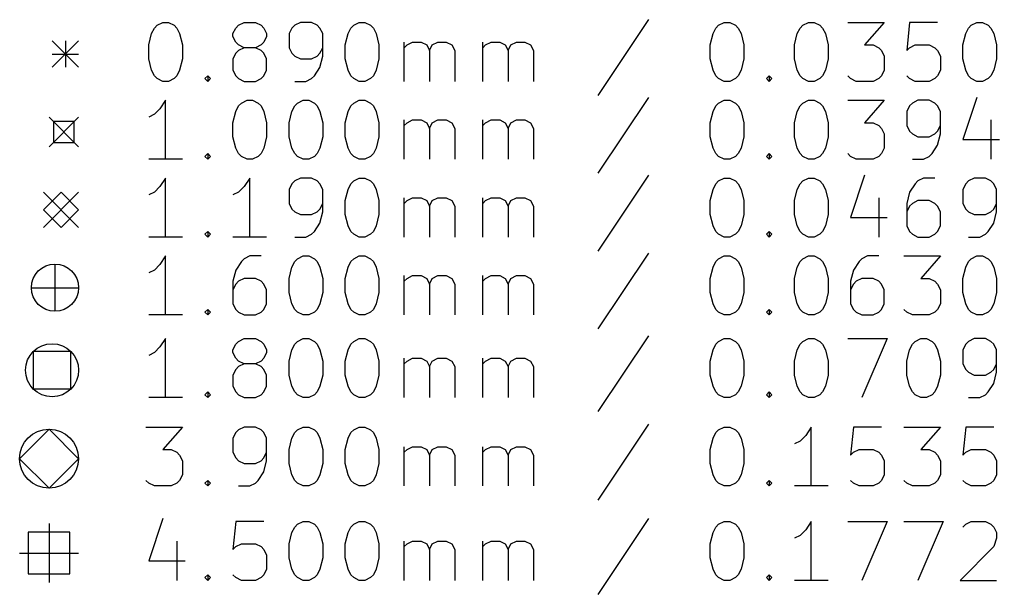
# Model space of a CAD drawing. Extents: x 60 to 173, y -156 to -39.
# Drawn here: x 60.12 to 93.36, y -155.24 to -135.75 of the extents above; entities that cross this region are included whole.
import ezdxf

# ---------------------------------------------------------------- set-up
doc = ezdxf.new("R2010")
doc.units = 0
doc.layers.add('BLACK', color=7, linetype='CONTINUOUS')

msp = doc.modelspace()

# ---------------------------------------------------------------- linework, layer by layer
at = {"layer": 'BLACK', "linetype": 'CONTINUOUS'}
for p, q in [((64.6964, -136.031), (64.7917, -135.935)), ((64.7917, -135.935), (64.9821, -135.84)), ((64.9821, -135.84), (65.1726, -135.84)), ((65.1726, -135.84), (65.3631, -135.935)), ((65.3631, -135.935), (65.4583, -136.031)), ((67.4583, -136.031), (67.5536, -135.935)), ((67.5536, -135.935), (67.744, -135.84)), ((67.744, -135.84), (68.125, -135.84)), ((68.125, -135.84), (68.3155, -135.935)), ((68.3155, -135.935), (68.4107, -136.031)), ((69.4583, -135.935), (69.3631, -136.031)), ((69.6488, -135.84), (69.4583, -135.935)), ((70.0298, -135.84), (69.6488, -135.84)), ((70.2202, -135.935), (70.0298, -135.84)), ((70.3155, -136.031), (70.2202, -135.935)), ((71.3631, -136.031), (71.4583, -135.935)), ((71.4583, -135.935), (71.6488, -135.84)), ((71.6488, -135.84), (71.8393, -135.84)), ((71.8393, -135.84), (72.0298, -135.935)), ((72.0298, -135.935), (72.125, -136.031)), ((81.4583, -135.745), (79.744, -138.316)), ((83.744, -136.031), (83.8393, -135.935)), ((83.8393, -135.935), (84.0298, -135.84)), ((84.0298, -135.84), (84.2202, -135.84)), ((84.2202, -135.84), (84.4107, -135.935)), ((84.4107, -135.935), (84.506, -136.031)), ((86.6012, -136.031), (86.6964, -135.935)), ((86.6964, -135.935), (86.8869, -135.84)), ((86.8869, -135.84), (87.0774, -135.84)), ((87.0774, -135.84), (87.2679, -135.935)), ((87.2679, -135.935), (87.3631, -136.031)), ((88.2202, -135.84), (89.4583, -135.84)), ((89.4583, -135.84), (88.7917, -136.602)), ((90.3155, -135.84), (90.2202, -136.793)), ((91.2679, -135.84), (90.3155, -135.84)), ((92.3155, -136.031), (92.4107, -135.935)), ((92.4107, -135.935), (92.6012, -135.84)), ((92.6012, -135.84), (92.7917, -135.84)), ((92.7917, -135.84), (92.9821, -135.935)), ((92.9821, -135.935), (93.0774, -136.031)), ((64.506, -136.602), (64.6012, -136.221)), ((64.6012, -136.221), (64.6964, -136.031)), ((65.4583, -136.031), (65.5536, -136.221)), ((65.5536, -136.221), (65.6488, -136.602)), ((67.3631, -136.221), (67.4583, -136.031)), ((67.3631, -136.316), (67.3631, -136.221)), ((68.4107, -136.031), (68.506, -136.221)), ((68.506, -136.221), (68.506, -136.316)), ((69.3631, -136.031), (69.2679, -136.221)), ((69.2679, -136.221), (69.2679, -136.697)), ((70.4107, -136.221), (70.3155, -136.031)), ((70.4107, -136.983), (70.4107, -136.221)), ((71.1726, -136.602), (71.2679, -136.221)), ((71.2679, -136.221), (71.3631, -136.031)), ((72.125, -136.031), (72.2202, -136.221)), ((72.2202, -136.221), (72.3155, -136.602)), ((83.5536, -136.602), (83.6488, -136.221)), ((83.6488, -136.221), (83.744, -136.031)), ((84.506, -136.031), (84.6012, -136.221)), ((84.6012, -136.221), (84.6964, -136.602)), ((86.4107, -136.602), (86.506, -136.221)), ((86.506, -136.221), (86.6012, -136.031)), ((87.3631, -136.031), (87.4583, -136.221)), ((87.4583, -136.221), (87.5536, -136.602)), ((92.125, -136.602), (92.2202, -136.221)), ((92.2202, -136.221), (92.3155, -136.031)), ((93.0774, -136.031), (93.1726, -136.221)), ((93.1726, -136.221), (93.2679, -136.602)), ((61.235, -136.47), (62.125, -137.36)), ((62.125, -136.47), (61.235, -137.36)), ((61.68, -136.47), (61.68, -137.36)), ((64.506, -137.078), (64.506, -136.602)), ((65.6488, -136.602), (65.6488, -137.078)), ((67.4583, -136.507), (67.3631, -136.316)), ((67.5536, -136.602), (67.4583, -136.507)), ((67.744, -136.697), (67.5536, -136.602)), ((68.3155, -136.602), (68.125, -136.697)), ((68.4107, -136.507), (68.3155, -136.602)), ((68.506, -136.316), (68.4107, -136.507)), ((71.1726, -137.078), (71.1726, -136.602)), ((72.3155, -136.602), (72.3155, -137.078)), ((73.1726, -137.84), (73.1726, -136.507)), ((73.1726, -136.697), (73.2679, -136.602)), ((73.2679, -136.602), (73.4583, -136.507)), ((73.4583, -136.507), (73.744, -136.507)), ((73.744, -136.507), (73.9345, -136.602)), ((73.9345, -136.602), (74.0298, -136.793)), ((74.0298, -136.793), (74.125, -136.602)), ((74.125, -136.602), (74.3155, -136.507)), ((74.3155, -136.507), (74.6012, -136.507)), ((74.6012, -136.507), (74.7917, -136.602)), ((74.7917, -136.602), (74.8869, -136.793)), ((75.8393, -137.84), (75.8393, -136.507)), ((75.8393, -136.697), (75.9345, -136.602)), ((75.9345, -136.602), (76.125, -136.507)), ((76.125, -136.507), (76.4107, -136.507)), ((76.4107, -136.507), (76.6012, -136.602)), ((76.6012, -136.602), (76.6964, -136.793)), ((76.6964, -136.793), (76.7917, -136.602)), ((76.7917, -136.602), (76.9821, -136.507)), ((76.9821, -136.507), (77.2679, -136.507)), ((77.2679, -136.507), (77.4583, -136.602)), ((77.4583, -136.602), (77.5536, -136.793)), ((83.5536, -137.078), (83.5536, -136.602)), ((84.6964, -136.602), (84.6964, -137.078)), ((86.4107, -137.078), (86.4107, -136.602)), ((87.5536, -136.602), (87.5536, -137.078)), ((88.7917, -136.602), (89.0774, -136.602)), ((89.0774, -136.602), (89.2679, -136.697)), ((90.3155, -136.697), (90.506, -136.602)), ((90.506, -136.602), (90.9821, -136.602)), ((90.9821, -136.602), (91.1726, -136.697)), ((92.125, -137.078), (92.125, -136.602)), ((93.2679, -136.602), (93.2679, -137.078)), ((61.235, -136.915), (62.125, -136.915)), ((67.4583, -136.888), (67.3631, -137.078)), ((67.5536, -136.793), (67.4583, -136.888)), ((67.744, -136.697), (67.5536, -136.793)), ((68.125, -136.697), (67.744, -136.697)), ((68.3155, -136.793), (68.125, -136.697)), ((68.4107, -136.888), (68.3155, -136.793)), ((68.506, -137.078), (68.4107, -136.888)), ((69.2679, -136.697), (69.3631, -136.888)), ((69.3631, -136.888), (69.4583, -136.983)), ((70.2202, -136.983), (70.3155, -136.888)), ((70.3155, -136.888), (70.4107, -136.697)), ((74.0298, -136.793), (74.0298, -137.84)), ((74.8869, -136.793), (74.8869, -137.84)), ((76.6964, -136.793), (76.6964, -137.84)), ((77.5536, -136.793), (77.5536, -137.84)), ((89.2679, -136.697), (89.3631, -136.793)), ((89.3631, -136.793), (89.4583, -136.983)), ((90.2202, -136.793), (90.3155, -136.697)), ((91.1726, -136.697), (91.2679, -136.793)), ((91.2679, -136.793), (91.3631, -136.983)), ((64.6012, -137.459), (64.506, -137.078)), ((65.6488, -137.078), (65.5536, -137.459)), ((67.3631, -137.078), (67.3631, -137.459)), ((68.506, -137.459), (68.506, -137.078)), ((69.4583, -136.983), (69.6488, -137.078)), ((69.6488, -137.078), (70.0298, -137.078)), ((70.0298, -137.078), (70.2202, -136.983)), ((70.3155, -137.364), (70.4107, -136.983)), ((71.2679, -137.459), (71.1726, -137.078)), ((72.3155, -137.078), (72.2202, -137.459)), ((83.6488, -137.459), (83.5536, -137.078)), ((84.6964, -137.078), (84.6012, -137.459)), ((86.506, -137.459), (86.4107, -137.078)), ((87.5536, -137.078), (87.4583, -137.459)), ((89.4583, -136.983), (89.4583, -137.459)), ((91.3631, -136.983), (91.3631, -137.459)), ((92.2202, -137.459), (92.125, -137.078)), ((93.2679, -137.078), (93.1726, -137.459)), ((64.6964, -137.65), (64.6012, -137.459)), ((65.5536, -137.459), (65.4583, -137.65)), ((67.3631, -137.459), (67.4583, -137.65)), ((68.4107, -137.65), (68.506, -137.459)), ((70.125, -137.65), (70.3155, -137.364)), ((71.3631, -137.65), (71.2679, -137.459)), ((72.2202, -137.459), (72.125, -137.65)), ((83.744, -137.65), (83.6488, -137.459)), ((84.6012, -137.459), (84.506, -137.65)), ((86.6012, -137.65), (86.506, -137.459)), ((87.4583, -137.459), (87.3631, -137.65)), ((89.4583, -137.459), (89.3631, -137.65)), ((91.3631, -137.459), (91.2679, -137.65)), ((92.3155, -137.65), (92.2202, -137.459)), ((93.1726, -137.459), (93.0774, -137.65)), ((64.7917, -137.745), (64.6964, -137.65)), ((64.9821, -137.84), (64.7917, -137.745)), ((65.1726, -137.84), (64.9821, -137.84)), ((65.3631, -137.745), (65.1726, -137.84)), ((65.4583, -137.65), (65.3631, -137.745)), ((66.4107, -137.745), (66.506, -137.65)), ((66.506, -137.84), (66.4107, -137.745)), ((66.506, -137.65), (66.6012, -137.745)), ((66.506, -137.65), (66.506, -137.84)), ((66.6012, -137.745), (66.506, -137.84)), ((67.4583, -137.65), (67.5536, -137.745)), ((67.5536, -137.745), (67.744, -137.84)), ((67.744, -137.84), (68.125, -137.84)), ((68.125, -137.84), (68.3155, -137.745)), ((68.3155, -137.745), (68.4107, -137.65)), ((69.4583, -137.84), (69.8393, -137.84)), ((69.8393, -137.84), (70.0298, -137.745)), ((70.0298, -137.745), (70.125, -137.65)), ((71.4583, -137.745), (71.3631, -137.65)), ((71.6488, -137.84), (71.4583, -137.745)), ((71.8393, -137.84), (71.6488, -137.84)), ((72.0298, -137.745), (71.8393, -137.84)), ((72.125, -137.65), (72.0298, -137.745)), ((83.8393, -137.745), (83.744, -137.65)), ((84.0298, -137.84), (83.8393, -137.745)), ((84.2202, -137.84), (84.0298, -137.84)), ((84.4107, -137.745), (84.2202, -137.84)), ((84.506, -137.65), (84.4107, -137.745)), ((85.4583, -137.745), (85.5536, -137.65)), ((85.5536, -137.84), (85.4583, -137.745)), ((85.5536, -137.65), (85.6488, -137.745)), ((85.5536, -137.65), (85.5536, -137.84)), ((85.6488, -137.745), (85.5536, -137.84)), ((86.6964, -137.745), (86.6012, -137.65)), ((86.8869, -137.84), (86.6964, -137.745)), ((87.0774, -137.84), (86.8869, -137.84)), ((87.2679, -137.745), (87.0774, -137.84)), ((87.3631, -137.65), (87.2679, -137.745)), ((88.3155, -137.745), (88.2202, -137.65)), ((88.506, -137.84), (88.3155, -137.745)), ((89.0774, -137.84), (88.506, -137.84)), ((89.2679, -137.745), (89.0774, -137.84)), ((89.3631, -137.65), (89.2679, -137.745)), ((90.3155, -137.745), (90.2202, -137.65)), ((90.506, -137.84), (90.3155, -137.745)), ((90.9821, -137.84), (90.506, -137.84)), ((91.1726, -137.745), (90.9821, -137.84)), ((91.2679, -137.65), (91.1726, -137.745)), ((92.4107, -137.745), (92.3155, -137.65)), ((92.6012, -137.84), (92.4107, -137.745)), ((92.7917, -137.84), (92.6012, -137.84)), ((92.9821, -137.745), (92.7917, -137.84)), ((93.0774, -137.65), (92.9821, -137.745)), ((65.0774, -138.48), (64.8869, -138.766)), ((65.0774, -140.48), (65.0774, -138.48)), ((67.5536, -138.671), (67.6488, -138.575)), ((67.6488, -138.575), (67.8393, -138.48)), ((67.8393, -138.48), (68.0298, -138.48)), ((68.0298, -138.48), (68.2202, -138.575)), ((68.2202, -138.575), (68.3155, -138.671)), ((69.4583, -138.671), (69.5536, -138.575)), ((69.5536, -138.575), (69.744, -138.48)), ((69.744, -138.48), (69.9345, -138.48)), ((69.9345, -138.48), (70.125, -138.575)), ((70.125, -138.575), (70.2202, -138.671)), ((71.3631, -138.671), (71.4583, -138.575)), ((71.4583, -138.575), (71.6488, -138.48)), ((71.6488, -138.48), (71.8393, -138.48)), ((71.8393, -138.48), (72.0298, -138.575)), ((72.0298, -138.575), (72.125, -138.671)), ((81.4583, -138.385), (79.744, -140.956)), ((83.744, -138.671), (83.8393, -138.575)), ((83.8393, -138.575), (84.0298, -138.48)), ((84.0298, -138.48), (84.2202, -138.48)), ((84.2202, -138.48), (84.4107, -138.575)), ((84.4107, -138.575), (84.506, -138.671)), ((86.6012, -138.671), (86.6964, -138.575)), ((86.6964, -138.575), (86.8869, -138.48)), ((86.8869, -138.48), (87.0774, -138.48)), ((87.0774, -138.48), (87.2679, -138.575)), ((87.2679, -138.575), (87.3631, -138.671)), ((88.2202, -138.48), (89.4583, -138.48)), ((89.4583, -138.48), (88.7917, -139.242)), ((90.4107, -138.575), (90.3155, -138.671)), ((90.6012, -138.48), (90.4107, -138.575)), ((90.9821, -138.48), (90.6012, -138.48)), ((91.1726, -138.575), (90.9821, -138.48)), ((91.2679, -138.671), (91.1726, -138.575)), ((92.6012, -138.385), (92.125, -139.814)), ((64.8869, -138.766), (64.6964, -138.956)), ((67.3631, -139.242), (67.4583, -138.861)), ((67.4583, -138.861), (67.5536, -138.671)), ((68.3155, -138.671), (68.4107, -138.861)), ((68.4107, -138.861), (68.506, -139.242)), ((69.2679, -139.242), (69.3631, -138.861)), ((69.3631, -138.861), (69.4583, -138.671)), ((70.2202, -138.671), (70.3155, -138.861)), ((70.3155, -138.861), (70.4107, -139.242)), ((71.1726, -139.242), (71.2679, -138.861)), ((71.2679, -138.861), (71.3631, -138.671)), ((72.125, -138.671), (72.2202, -138.861)), ((72.2202, -138.861), (72.3155, -139.242)), ((83.5536, -139.242), (83.6488, -138.861)), ((83.6488, -138.861), (83.744, -138.671)), ((84.506, -138.671), (84.6012, -138.861)), ((84.6012, -138.861), (84.6964, -139.242)), ((86.4107, -139.242), (86.506, -138.861)), ((86.506, -138.861), (86.6012, -138.671)), ((87.3631, -138.671), (87.4583, -138.861)), ((87.4583, -138.861), (87.5536, -139.242)), ((90.3155, -138.671), (90.2202, -138.861)), ((90.2202, -138.861), (90.2202, -139.337)), ((91.3631, -138.861), (91.2679, -138.671)), ((91.3631, -139.623), (91.3631, -138.861)), ((61.125, -139.055), (62.125, -140.055)), ((62.125, -139.055), (61.125, -140.055)), ((61.9786, -139.201), (61.2714, -139.201)), ((61.2714, -139.201), (61.2714, -139.909)), ((61.9786, -139.909), (61.9786, -139.201)), ((64.6964, -138.956), (64.506, -139.052)), ((67.3631, -139.718), (67.3631, -139.242)), ((68.506, -139.242), (68.506, -139.718)), ((69.2679, -139.718), (69.2679, -139.242)), ((70.4107, -139.242), (70.4107, -139.718)), ((71.1726, -139.718), (71.1726, -139.242)), ((72.3155, -139.242), (72.3155, -139.718)), ((73.1726, -140.48), (73.1726, -139.147)), ((73.1726, -139.337), (73.2679, -139.242)), ((73.2679, -139.242), (73.4583, -139.147)), ((73.4583, -139.147), (73.744, -139.147)), ((73.744, -139.147), (73.9345, -139.242)), ((73.9345, -139.242), (74.0298, -139.433)), ((74.0298, -139.433), (74.125, -139.242)), ((74.125, -139.242), (74.3155, -139.147)), ((74.3155, -139.147), (74.6012, -139.147)), ((74.6012, -139.147), (74.7917, -139.242)), ((74.7917, -139.242), (74.8869, -139.433)), ((75.8393, -140.48), (75.8393, -139.147)), ((75.8393, -139.337), (75.9345, -139.242)), ((75.9345, -139.242), (76.125, -139.147)), ((76.125, -139.147), (76.4107, -139.147)), ((76.4107, -139.147), (76.6012, -139.242)), ((76.6012, -139.242), (76.6964, -139.433)), ((76.6964, -139.433), (76.7917, -139.242)), ((76.7917, -139.242), (76.9821, -139.147)), ((76.9821, -139.147), (77.2679, -139.147)), ((77.2679, -139.147), (77.4583, -139.242)), ((77.4583, -139.242), (77.5536, -139.433)), ((83.5536, -139.718), (83.5536, -139.242)), ((84.6964, -139.242), (84.6964, -139.718)), ((86.4107, -139.718), (86.4107, -139.242)), ((87.5536, -139.242), (87.5536, -139.718)), ((88.7917, -139.242), (89.0774, -139.242)), ((89.0774, -139.242), (89.2679, -139.337)), ((93.0774, -139.147), (93.0774, -140.48)), ((74.0298, -139.433), (74.0298, -140.48)), ((74.8869, -139.433), (74.8869, -140.48)), ((76.6964, -139.433), (76.6964, -140.48)), ((77.5536, -139.433), (77.5536, -140.48)), ((89.2679, -139.337), (89.3631, -139.433)), ((89.3631, -139.433), (89.4583, -139.623)), ((90.2202, -139.337), (90.3155, -139.528)), ((90.3155, -139.528), (90.4107, -139.623)), ((91.1726, -139.623), (91.2679, -139.528)), ((91.2679, -139.528), (91.3631, -139.337)), ((61.2714, -139.909), (61.9786, -139.909)), ((67.4583, -140.099), (67.3631, -139.718)), ((68.506, -139.718), (68.4107, -140.099)), ((69.3631, -140.099), (69.2679, -139.718)), ((70.4107, -139.718), (70.3155, -140.099)), ((71.2679, -140.099), (71.1726, -139.718)), ((72.3155, -139.718), (72.2202, -140.099)), ((83.6488, -140.099), (83.5536, -139.718)), ((84.6964, -139.718), (84.6012, -140.099)), ((86.506, -140.099), (86.4107, -139.718)), ((87.5536, -139.718), (87.4583, -140.099)), ((89.4583, -139.623), (89.4583, -140.099)), ((90.4107, -139.623), (90.6012, -139.718)), ((90.6012, -139.718), (90.9821, -139.718)), ((90.9821, -139.718), (91.1726, -139.623)), ((91.2679, -140.004), (91.3631, -139.623)), ((92.125, -139.814), (93.3631, -139.814)), ((67.5536, -140.29), (67.4583, -140.099)), ((68.4107, -140.099), (68.3155, -140.29)), ((69.4583, -140.29), (69.3631, -140.099)), ((70.3155, -140.099), (70.2202, -140.29)), ((71.3631, -140.29), (71.2679, -140.099)), ((72.2202, -140.099), (72.125, -140.29)), ((83.744, -140.29), (83.6488, -140.099)), ((84.6012, -140.099), (84.506, -140.29)), ((86.6012, -140.29), (86.506, -140.099)), ((87.4583, -140.099), (87.3631, -140.29)), ((89.4583, -140.099), (89.3631, -140.29)), ((91.0774, -140.29), (91.2679, -140.004)), ((65.6488, -140.48), (64.506, -140.48)), ((66.4107, -140.385), (66.506, -140.29)), ((66.506, -140.48), (66.4107, -140.385)), ((66.506, -140.29), (66.6012, -140.385)), ((66.506, -140.29), (66.506, -140.48)), ((66.6012, -140.385), (66.506, -140.48)), ((67.6488, -140.385), (67.5536, -140.29)), ((67.8393, -140.48), (67.6488, -140.385)), ((68.0298, -140.48), (67.8393, -140.48)), ((68.2202, -140.385), (68.0298, -140.48)), ((68.3155, -140.29), (68.2202, -140.385)), ((69.5536, -140.385), (69.4583, -140.29)), ((69.744, -140.48), (69.5536, -140.385)), ((69.9345, -140.48), (69.744, -140.48)), ((70.125, -140.385), (69.9345, -140.48)), ((70.2202, -140.29), (70.125, -140.385)), ((71.4583, -140.385), (71.3631, -140.29)), ((71.6488, -140.48), (71.4583, -140.385)), ((71.8393, -140.48), (71.6488, -140.48)), ((72.0298, -140.385), (71.8393, -140.48)), ((72.125, -140.29), (72.0298, -140.385)), ((83.8393, -140.385), (83.744, -140.29)), ((84.0298, -140.48), (83.8393, -140.385)), ((84.2202, -140.48), (84.0298, -140.48)), ((84.4107, -140.385), (84.2202, -140.48)), ((84.506, -140.29), (84.4107, -140.385)), ((85.4583, -140.385), (85.5536, -140.29)), ((85.5536, -140.48), (85.4583, -140.385)), ((85.5536, -140.29), (85.6488, -140.385)), ((85.5536, -140.29), (85.5536, -140.48)), ((85.6488, -140.385), (85.5536, -140.48)), ((86.6964, -140.385), (86.6012, -140.29)), ((86.8869, -140.48), (86.6964, -140.385)), ((87.0774, -140.48), (86.8869, -140.48)), ((87.2679, -140.385), (87.0774, -140.48)), ((87.3631, -140.29), (87.2679, -140.385)), ((88.3155, -140.385), (88.2202, -140.29)), ((88.506, -140.48), (88.3155, -140.385)), ((89.0774, -140.48), (88.506, -140.48)), ((89.2679, -140.385), (89.0774, -140.48)), ((89.3631, -140.29), (89.2679, -140.385)), ((90.4107, -140.48), (90.7917, -140.48)), ((90.7917, -140.48), (90.9821, -140.385)), ((90.9821, -140.385), (91.0774, -140.29)), ((65.0774, -141.12), (64.8869, -141.406)), ((65.0774, -143.12), (65.0774, -141.12)), ((67.9345, -141.12), (67.744, -141.406)), ((67.9345, -143.12), (67.9345, -141.12)), ((69.4583, -141.215), (69.3631, -141.311)), ((69.6488, -141.12), (69.4583, -141.215)), ((70.0298, -141.12), (69.6488, -141.12)), ((70.2202, -141.215), (70.0298, -141.12)), ((70.3155, -141.311), (70.2202, -141.215)), ((71.3631, -141.311), (71.4583, -141.215)), ((71.4583, -141.215), (71.6488, -141.12)), ((71.6488, -141.12), (71.8393, -141.12)), ((71.8393, -141.12), (72.0298, -141.215)), ((72.0298, -141.215), (72.125, -141.311)), ((81.4583, -141.025), (79.744, -143.596)), ((83.744, -141.311), (83.8393, -141.215)), ((83.8393, -141.215), (84.0298, -141.12)), ((84.0298, -141.12), (84.2202, -141.12)), ((84.2202, -141.12), (84.4107, -141.215)), ((84.4107, -141.215), (84.506, -141.311)), ((86.6012, -141.311), (86.6964, -141.215)), ((86.6964, -141.215), (86.8869, -141.12)), ((86.8869, -141.12), (87.0774, -141.12)), ((87.0774, -141.12), (87.2679, -141.215)), ((87.2679, -141.215), (87.3631, -141.311)), ((88.7917, -141.025), (88.3155, -142.454)), ((90.6012, -141.215), (90.506, -141.311)), ((90.7917, -141.12), (90.6012, -141.215)), ((91.1726, -141.12), (90.7917, -141.12)), ((92.3155, -141.215), (92.2202, -141.311)), ((92.506, -141.12), (92.3155, -141.215)), ((92.8869, -141.12), (92.506, -141.12)), ((93.0774, -141.215), (92.8869, -141.12)), ((93.1726, -141.311), (93.0774, -141.215)), ((64.8869, -141.406), (64.6964, -141.596)), ((67.744, -141.406), (67.5536, -141.596)), ((69.3631, -141.311), (69.2679, -141.501)), ((69.2679, -141.501), (69.2679, -141.977)), ((70.4107, -141.501), (70.3155, -141.311)), ((70.4107, -142.263), (70.4107, -141.501)), ((71.1726, -141.882), (71.2679, -141.501)), ((71.2679, -141.501), (71.3631, -141.311)), ((72.125, -141.311), (72.2202, -141.501)), ((72.2202, -141.501), (72.3155, -141.882)), ((83.5536, -141.882), (83.6488, -141.501)), ((83.6488, -141.501), (83.744, -141.311)), ((84.506, -141.311), (84.6012, -141.501)), ((84.6012, -141.501), (84.6964, -141.882)), ((86.4107, -141.882), (86.506, -141.501)), ((86.506, -141.501), (86.6012, -141.311)), ((87.3631, -141.311), (87.4583, -141.501)), ((87.4583, -141.501), (87.5536, -141.882)), ((90.506, -141.311), (90.3155, -141.596)), ((92.2202, -141.311), (92.125, -141.501)), ((92.125, -141.501), (92.125, -141.977)), ((93.2679, -141.501), (93.1726, -141.311)), ((93.2679, -142.263), (93.2679, -141.501)), ((60.935, -141.6), (62.125, -142.79)), ((62.125, -141.6), (60.935, -142.79)), ((61.53, -141.6), (60.935, -142.195)), ((62.125, -142.195), (61.53, -141.6)), ((64.6964, -141.596), (64.506, -141.692)), ((67.5536, -141.596), (67.3631, -141.692)), ((71.1726, -142.358), (71.1726, -141.882)), ((72.3155, -141.882), (72.3155, -142.358)), ((73.1726, -143.12), (73.1726, -141.787)), ((73.1726, -141.977), (73.2679, -141.882)), ((73.2679, -141.882), (73.4583, -141.787)), ((73.4583, -141.787), (73.744, -141.787)), ((73.744, -141.787), (73.9345, -141.882)), ((73.9345, -141.882), (74.0298, -142.073)), ((74.0298, -142.073), (74.125, -141.882)), ((74.125, -141.882), (74.3155, -141.787)), ((74.3155, -141.787), (74.6012, -141.787)), ((74.6012, -141.787), (74.7917, -141.882)), ((74.7917, -141.882), (74.8869, -142.073)), ((75.8393, -143.12), (75.8393, -141.787)), ((75.8393, -141.977), (75.9345, -141.882)), ((75.9345, -141.882), (76.125, -141.787)), ((76.125, -141.787), (76.4107, -141.787)), ((76.4107, -141.787), (76.6012, -141.882)), ((76.6012, -141.882), (76.6964, -142.073)), ((76.6964, -142.073), (76.7917, -141.882)), ((76.7917, -141.882), (76.9821, -141.787)), ((76.9821, -141.787), (77.2679, -141.787)), ((77.2679, -141.787), (77.4583, -141.882)), ((77.4583, -141.882), (77.5536, -142.073)), ((83.5536, -142.358), (83.5536, -141.882)), ((84.6964, -141.882), (84.6964, -142.358)), ((86.4107, -142.358), (86.4107, -141.882)), ((87.5536, -141.882), (87.5536, -142.358)), ((89.2679, -141.787), (89.2679, -143.12)), ((90.3155, -141.596), (90.2202, -141.977)), ((90.6012, -141.882), (90.4107, -141.977)), ((90.9821, -141.882), (90.6012, -141.882)), ((91.1726, -141.977), (90.9821, -141.882)), ((60.935, -142.195), (61.53, -142.79)), ((61.53, -142.79), (62.125, -142.195)), ((69.2679, -141.977), (69.3631, -142.168)), ((69.3631, -142.168), (69.4583, -142.263)), ((70.2202, -142.263), (70.3155, -142.168)), ((70.3155, -142.168), (70.4107, -141.977)), ((74.0298, -142.073), (74.0298, -143.12)), ((74.8869, -142.073), (74.8869, -143.12)), ((76.6964, -142.073), (76.6964, -143.12)), ((77.5536, -142.073), (77.5536, -143.12)), ((90.2202, -141.977), (90.2202, -142.739)), ((90.3155, -142.073), (90.2202, -142.263)), ((90.4107, -141.977), (90.3155, -142.073)), ((91.2679, -142.073), (91.1726, -141.977)), ((91.3631, -142.263), (91.2679, -142.073)), ((92.125, -141.977), (92.2202, -142.168)), ((92.2202, -142.168), (92.3155, -142.263)), ((93.0774, -142.263), (93.1726, -142.168)), ((93.1726, -142.168), (93.2679, -141.977)), ((69.4583, -142.263), (69.6488, -142.358)), ((69.6488, -142.358), (70.0298, -142.358)), ((70.0298, -142.358), (70.2202, -142.263)), ((70.3155, -142.644), (70.4107, -142.263)), ((71.2679, -142.739), (71.1726, -142.358)), ((72.3155, -142.358), (72.2202, -142.739)), ((83.6488, -142.739), (83.5536, -142.358)), ((84.6964, -142.358), (84.6012, -142.739)), ((86.506, -142.739), (86.4107, -142.358)), ((87.5536, -142.358), (87.4583, -142.739)), ((88.3155, -142.454), (89.5536, -142.454)), ((91.3631, -142.739), (91.3631, -142.263)), ((92.3155, -142.263), (92.506, -142.358)), ((92.506, -142.358), (92.8869, -142.358)), ((92.8869, -142.358), (93.0774, -142.263)), ((93.1726, -142.644), (93.2679, -142.263)), ((70.125, -142.93), (70.3155, -142.644)), ((71.3631, -142.93), (71.2679, -142.739)), ((72.2202, -142.739), (72.125, -142.93)), ((83.744, -142.93), (83.6488, -142.739)), ((84.6012, -142.739), (84.506, -142.93)), ((86.6012, -142.93), (86.506, -142.739)), ((87.4583, -142.739), (87.3631, -142.93)), ((90.2202, -142.739), (90.3155, -142.93)), ((91.2679, -142.93), (91.3631, -142.739)), ((92.9821, -142.93), (93.1726, -142.644)), ((65.6488, -143.12), (64.506, -143.12)), ((66.4107, -143.025), (66.506, -142.93)), ((66.506, -143.12), (66.4107, -143.025)), ((66.506, -142.93), (66.6012, -143.025)), ((66.506, -142.93), (66.506, -143.12)), ((66.6012, -143.025), (66.506, -143.12)), ((68.506, -143.12), (67.3631, -143.12)), ((69.4583, -143.12), (69.8393, -143.12)), ((69.8393, -143.12), (70.0298, -143.025)), ((70.0298, -143.025), (70.125, -142.93)), ((71.4583, -143.025), (71.3631, -142.93)), ((71.6488, -143.12), (71.4583, -143.025)), ((71.8393, -143.12), (71.6488, -143.12)), ((72.0298, -143.025), (71.8393, -143.12)), ((72.125, -142.93), (72.0298, -143.025)), ((83.8393, -143.025), (83.744, -142.93)), ((84.0298, -143.12), (83.8393, -143.025)), ((84.2202, -143.12), (84.0298, -143.12)), ((84.4107, -143.025), (84.2202, -143.12)), ((84.506, -142.93), (84.4107, -143.025)), ((85.4583, -143.025), (85.5536, -142.93)), ((85.5536, -143.12), (85.4583, -143.025)), ((85.5536, -142.93), (85.6488, -143.025)), ((85.5536, -142.93), (85.5536, -143.12)), ((85.6488, -143.025), (85.5536, -143.12)), ((86.6964, -143.025), (86.6012, -142.93)), ((86.8869, -143.12), (86.6964, -143.025)), ((87.0774, -143.12), (86.8869, -143.12)), ((87.2679, -143.025), (87.0774, -143.12)), ((87.3631, -142.93), (87.2679, -143.025)), ((90.3155, -142.93), (90.4107, -143.025)), ((90.4107, -143.025), (90.6012, -143.12)), ((90.6012, -143.12), (90.9821, -143.12)), ((90.9821, -143.12), (91.1726, -143.025)), ((91.1726, -143.025), (91.2679, -142.93)), ((92.3155, -143.12), (92.6964, -143.12)), ((92.6964, -143.12), (92.8869, -143.025)), ((92.8869, -143.025), (92.9821, -142.93)), ((65.0774, -143.76), (64.8869, -144.046)), ((65.0774, -145.76), (65.0774, -143.76)), ((67.744, -143.855), (67.6488, -143.951)), ((67.9345, -143.76), (67.744, -143.855)), ((68.3155, -143.76), (67.9345, -143.76)), ((69.4583, -143.951), (69.5536, -143.855)), ((69.5536, -143.855), (69.744, -143.76)), ((69.744, -143.76), (69.9345, -143.76)), ((69.9345, -143.76), (70.125, -143.855)), ((70.125, -143.855), (70.2202, -143.951)), ((71.3631, -143.951), (71.4583, -143.855)), ((71.4583, -143.855), (71.6488, -143.76)), ((71.6488, -143.76), (71.8393, -143.76)), ((71.8393, -143.76), (72.0298, -143.855)), ((72.0298, -143.855), (72.125, -143.951)), ((81.4583, -143.665), (79.744, -146.236)), ((83.744, -143.951), (83.8393, -143.855)), ((83.8393, -143.855), (84.0298, -143.76)), ((84.0298, -143.76), (84.2202, -143.76)), ((84.2202, -143.76), (84.4107, -143.855)), ((84.4107, -143.855), (84.506, -143.951)), ((86.6012, -143.951), (86.6964, -143.855)), ((86.6964, -143.855), (86.8869, -143.76)), ((86.8869, -143.76), (87.0774, -143.76)), ((87.0774, -143.76), (87.2679, -143.855)), ((87.2679, -143.855), (87.3631, -143.951)), ((88.6964, -143.855), (88.6012, -143.951)), ((88.8869, -143.76), (88.6964, -143.855)), ((89.2679, -143.76), (88.8869, -143.76)), ((90.125, -143.76), (91.3631, -143.76)), ((91.3631, -143.76), (90.6964, -144.522)), ((92.3155, -143.951), (92.4107, -143.855)), ((92.4107, -143.855), (92.6012, -143.76)), ((92.6012, -143.76), (92.7917, -143.76)), ((92.7917, -143.76), (92.9821, -143.855)), ((92.9821, -143.855), (93.0774, -143.951)), ((61.325, -144.035), (61.325, -145.635)), ((64.6964, -144.236), (64.506, -144.332)), ((64.8869, -144.046), (64.6964, -144.236)), ((67.4583, -144.236), (67.3631, -144.617)), ((67.6488, -143.951), (67.4583, -144.236)), ((69.2679, -144.522), (69.3631, -144.141)), ((69.3631, -144.141), (69.4583, -143.951)), ((70.2202, -143.951), (70.3155, -144.141)), ((70.3155, -144.141), (70.4107, -144.522)), ((71.1726, -144.522), (71.2679, -144.141)), ((71.2679, -144.141), (71.3631, -143.951)), ((72.125, -143.951), (72.2202, -144.141)), ((72.2202, -144.141), (72.3155, -144.522)), ((83.5536, -144.522), (83.6488, -144.141)), ((83.6488, -144.141), (83.744, -143.951)), ((84.506, -143.951), (84.6012, -144.141)), ((84.6012, -144.141), (84.6964, -144.522)), ((86.4107, -144.522), (86.506, -144.141)), ((86.506, -144.141), (86.6012, -143.951)), ((87.3631, -143.951), (87.4583, -144.141)), ((87.4583, -144.141), (87.5536, -144.522)), ((88.4107, -144.236), (88.3155, -144.617)), ((88.6012, -143.951), (88.4107, -144.236)), ((92.125, -144.522), (92.2202, -144.141)), ((92.2202, -144.141), (92.3155, -143.951)), ((93.0774, -143.951), (93.1726, -144.141)), ((93.1726, -144.141), (93.2679, -144.522)), ((67.744, -144.522), (67.5536, -144.617)), ((68.125, -144.522), (67.744, -144.522)), ((68.3155, -144.617), (68.125, -144.522)), ((69.2679, -144.998), (69.2679, -144.522)), ((70.4107, -144.522), (70.4107, -144.998)), ((71.1726, -144.998), (71.1726, -144.522)), ((72.3155, -144.522), (72.3155, -144.998)), ((73.1726, -145.76), (73.1726, -144.427)), ((73.1726, -144.617), (73.2679, -144.522)), ((73.2679, -144.522), (73.4583, -144.427)), ((73.4583, -144.427), (73.744, -144.427)), ((73.744, -144.427), (73.9345, -144.522)), ((73.9345, -144.522), (74.0298, -144.713)), ((74.0298, -144.713), (74.125, -144.522)), ((74.125, -144.522), (74.3155, -144.427)), ((74.3155, -144.427), (74.6012, -144.427)), ((74.6012, -144.427), (74.7917, -144.522)), ((74.7917, -144.522), (74.8869, -144.713)), ((75.8393, -145.76), (75.8393, -144.427)), ((75.8393, -144.617), (75.9345, -144.522)), ((75.9345, -144.522), (76.125, -144.427)), ((76.125, -144.427), (76.4107, -144.427)), ((76.4107, -144.427), (76.6012, -144.522)), ((76.6012, -144.522), (76.6964, -144.713)), ((76.6964, -144.713), (76.7917, -144.522)), ((76.7917, -144.522), (76.9821, -144.427)), ((76.9821, -144.427), (77.2679, -144.427)), ((77.2679, -144.427), (77.4583, -144.522)), ((77.4583, -144.522), (77.5536, -144.713)), ((83.5536, -144.998), (83.5536, -144.522)), ((84.6964, -144.522), (84.6964, -144.998)), ((86.4107, -144.998), (86.4107, -144.522)), ((87.5536, -144.522), (87.5536, -144.998)), ((88.6964, -144.522), (88.506, -144.617)), ((89.0774, -144.522), (88.6964, -144.522)), ((89.2679, -144.617), (89.0774, -144.522)), ((90.6964, -144.522), (90.9821, -144.522)), ((90.9821, -144.522), (91.1726, -144.617)), ((92.125, -144.998), (92.125, -144.522)), ((93.2679, -144.522), (93.2679, -144.998)), ((60.525, -144.835), (62.125, -144.835)), ((67.3631, -144.617), (67.3631, -145.379)), ((67.4583, -144.713), (67.3631, -144.903)), ((67.5536, -144.617), (67.4583, -144.713)), ((68.4107, -144.713), (68.3155, -144.617)), ((68.506, -144.903), (68.4107, -144.713)), ((68.506, -145.379), (68.506, -144.903)), ((74.0298, -144.713), (74.0298, -145.76)), ((74.8869, -144.713), (74.8869, -145.76)), ((76.6964, -144.713), (76.6964, -145.76)), ((77.5536, -144.713), (77.5536, -145.76)), ((88.3155, -144.617), (88.3155, -145.379)), ((88.4107, -144.713), (88.3155, -144.903)), ((88.506, -144.617), (88.4107, -144.713)), ((89.3631, -144.713), (89.2679, -144.617)), ((89.4583, -144.903), (89.3631, -144.713)), ((89.4583, -145.379), (89.4583, -144.903)), ((91.1726, -144.617), (91.2679, -144.713)), ((91.2679, -144.713), (91.3631, -144.903)), ((91.3631, -144.903), (91.3631, -145.379)), ((69.3631, -145.379), (69.2679, -144.998)), ((70.4107, -144.998), (70.3155, -145.379)), ((71.2679, -145.379), (71.1726, -144.998)), ((72.3155, -144.998), (72.2202, -145.379)), ((83.6488, -145.379), (83.5536, -144.998)), ((84.6964, -144.998), (84.6012, -145.379)), ((86.506, -145.379), (86.4107, -144.998)), ((87.5536, -144.998), (87.4583, -145.379)), ((92.2202, -145.379), (92.125, -144.998)), ((93.2679, -144.998), (93.1726, -145.379)), ((66.4107, -145.665), (66.506, -145.57)), ((66.506, -145.57), (66.6012, -145.665)), ((66.506, -145.57), (66.506, -145.76)), ((67.3631, -145.379), (67.4583, -145.57)), ((67.4583, -145.57), (67.5536, -145.665)), ((68.3155, -145.665), (68.4107, -145.57)), ((68.4107, -145.57), (68.506, -145.379)), ((69.4583, -145.57), (69.3631, -145.379)), ((69.5536, -145.665), (69.4583, -145.57)), ((70.2202, -145.57), (70.125, -145.665)), ((70.3155, -145.379), (70.2202, -145.57)), ((71.3631, -145.57), (71.2679, -145.379)), ((71.4583, -145.665), (71.3631, -145.57)), ((72.125, -145.57), (72.0298, -145.665)), ((72.2202, -145.379), (72.125, -145.57)), ((83.744, -145.57), (83.6488, -145.379)), ((83.8393, -145.665), (83.744, -145.57)), ((84.506, -145.57), (84.4107, -145.665)), ((84.6012, -145.379), (84.506, -145.57)), ((85.4583, -145.665), (85.5536, -145.57)), ((85.5536, -145.57), (85.6488, -145.665)), ((85.5536, -145.57), (85.5536, -145.76)), ((86.6012, -145.57), (86.506, -145.379)), ((86.6964, -145.665), (86.6012, -145.57)), ((87.3631, -145.57), (87.2679, -145.665)), ((87.4583, -145.379), (87.3631, -145.57)), ((88.3155, -145.379), (88.4107, -145.57)), ((88.4107, -145.57), (88.506, -145.665)), ((89.2679, -145.665), (89.3631, -145.57)), ((89.3631, -145.57), (89.4583, -145.379)), ((90.2202, -145.665), (90.125, -145.57)), ((91.2679, -145.57), (91.1726, -145.665)), ((91.3631, -145.379), (91.2679, -145.57)), ((92.3155, -145.57), (92.2202, -145.379)), ((92.4107, -145.665), (92.3155, -145.57)), ((93.0774, -145.57), (92.9821, -145.665)), ((93.1726, -145.379), (93.0774, -145.57)), ((65.6488, -145.76), (64.506, -145.76)), ((66.506, -145.76), (66.4107, -145.665)), ((66.6012, -145.665), (66.506, -145.76)), ((67.5536, -145.665), (67.744, -145.76)), ((67.744, -145.76), (68.125, -145.76)), ((68.125, -145.76), (68.3155, -145.665)), ((69.744, -145.76), (69.5536, -145.665)), ((69.9345, -145.76), (69.744, -145.76)), ((70.125, -145.665), (69.9345, -145.76)), ((71.6488, -145.76), (71.4583, -145.665)), ((71.8393, -145.76), (71.6488, -145.76)), ((72.0298, -145.665), (71.8393, -145.76)), ((84.0298, -145.76), (83.8393, -145.665)), ((84.2202, -145.76), (84.0298, -145.76)), ((84.4107, -145.665), (84.2202, -145.76)), ((85.5536, -145.76), (85.4583, -145.665)), ((85.6488, -145.665), (85.5536, -145.76)), ((86.8869, -145.76), (86.6964, -145.665)), ((87.0774, -145.76), (86.8869, -145.76)), ((87.2679, -145.665), (87.0774, -145.76)), ((88.506, -145.665), (88.6964, -145.76)), ((88.6964, -145.76), (89.0774, -145.76)), ((89.0774, -145.76), (89.2679, -145.665)), ((90.4107, -145.76), (90.2202, -145.665)), ((90.9821, -145.76), (90.4107, -145.76)), ((91.1726, -145.665), (90.9821, -145.76)), ((92.6012, -145.76), (92.4107, -145.665)), ((92.7917, -145.76), (92.6012, -145.76)), ((92.9821, -145.665), (92.7917, -145.76)), ((65.0774, -146.56), (64.8869, -146.846)), ((65.0774, -148.56), (65.0774, -146.56)), ((67.5536, -146.655), (67.744, -146.56)), ((67.744, -146.56), (68.125, -146.56)), ((68.125, -146.56), (68.3155, -146.655)), ((69.5536, -146.655), (69.744, -146.56)), ((69.744, -146.56), (69.9345, -146.56)), ((69.9345, -146.56), (70.125, -146.655)), ((71.4583, -146.655), (71.6488, -146.56)), ((71.6488, -146.56), (71.8393, -146.56)), ((71.8393, -146.56), (72.0298, -146.655)), ((81.4583, -146.465), (79.744, -149.036)), ((83.8393, -146.655), (84.0298, -146.56)), ((84.0298, -146.56), (84.2202, -146.56)), ((84.2202, -146.56), (84.4107, -146.655)), ((86.6964, -146.655), (86.8869, -146.56)), ((86.8869, -146.56), (87.0774, -146.56)), ((87.0774, -146.56), (87.2679, -146.655)), ((88.2202, -146.56), (89.5536, -146.56)), ((89.5536, -146.56), (88.6964, -148.56)), ((90.506, -146.655), (90.6964, -146.56)), ((90.6964, -146.56), (90.8869, -146.56)), ((90.8869, -146.56), (91.0774, -146.655)), ((92.506, -146.56), (92.3155, -146.655)), ((92.8869, -146.56), (92.506, -146.56)), ((93.0774, -146.655), (92.8869, -146.56)), ((64.8869, -146.846), (64.6964, -147.036)), ((67.3631, -146.941), (67.4583, -146.751)), ((67.4583, -146.751), (67.5536, -146.655)), ((68.3155, -146.655), (68.4107, -146.751)), ((68.4107, -146.751), (68.506, -146.941)), ((69.3631, -146.941), (69.4583, -146.751)), ((69.4583, -146.751), (69.5536, -146.655)), ((70.125, -146.655), (70.2202, -146.751)), ((70.2202, -146.751), (70.3155, -146.941)), ((71.2679, -146.941), (71.3631, -146.751)), ((71.3631, -146.751), (71.4583, -146.655)), ((72.0298, -146.655), (72.125, -146.751)), ((72.125, -146.751), (72.2202, -146.941)), ((83.6488, -146.941), (83.744, -146.751)), ((83.744, -146.751), (83.8393, -146.655)), ((84.4107, -146.655), (84.506, -146.751)), ((84.506, -146.751), (84.6012, -146.941)), ((86.506, -146.941), (86.6012, -146.751)), ((86.6012, -146.751), (86.6964, -146.655)), ((87.2679, -146.655), (87.3631, -146.751)), ((87.3631, -146.751), (87.4583, -146.941)), ((90.3155, -146.941), (90.4107, -146.751)), ((90.4107, -146.751), (90.506, -146.655)), ((91.0774, -146.655), (91.1726, -146.751)), ((91.1726, -146.751), (91.2679, -146.941)), ((92.2202, -146.751), (92.125, -146.941)), ((92.3155, -146.655), (92.2202, -146.751)), ((93.1726, -146.751), (93.0774, -146.655)), ((93.2679, -146.941), (93.1726, -146.751)), ((61.8614, -146.999), (60.5886, -146.999)), ((60.5886, -146.999), (60.5886, -148.271)), ((61.8614, -148.271), (61.8614, -146.999)), ((64.6964, -147.036), (64.506, -147.132)), ((67.3631, -147.036), (67.3631, -146.941)), ((67.4583, -147.227), (67.3631, -147.036)), ((67.5536, -147.322), (67.4583, -147.227)), ((68.4107, -147.227), (68.3155, -147.322)), ((68.506, -147.036), (68.4107, -147.227)), ((68.506, -146.941), (68.506, -147.036)), ((69.2679, -147.322), (69.3631, -146.941)), ((70.3155, -146.941), (70.4107, -147.322)), ((71.1726, -147.322), (71.2679, -146.941)), ((72.2202, -146.941), (72.3155, -147.322)), ((73.1726, -148.56), (73.1726, -147.227)), ((73.2679, -147.322), (73.4583, -147.227)), ((73.4583, -147.227), (73.744, -147.227)), ((73.744, -147.227), (73.9345, -147.322)), ((74.125, -147.322), (74.3155, -147.227)), ((74.3155, -147.227), (74.6012, -147.227)), ((74.6012, -147.227), (74.7917, -147.322)), ((75.8393, -148.56), (75.8393, -147.227)), ((75.9345, -147.322), (76.125, -147.227)), ((76.125, -147.227), (76.4107, -147.227)), ((76.4107, -147.227), (76.6012, -147.322)), ((76.7917, -147.322), (76.9821, -147.227)), ((76.9821, -147.227), (77.2679, -147.227)), ((77.2679, -147.227), (77.4583, -147.322)), ((83.5536, -147.322), (83.6488, -146.941)), ((84.6012, -146.941), (84.6964, -147.322)), ((86.4107, -147.322), (86.506, -146.941)), ((87.4583, -146.941), (87.5536, -147.322)), ((90.2202, -147.322), (90.3155, -146.941)), ((91.2679, -146.941), (91.3631, -147.322)), ((92.125, -146.941), (92.125, -147.417)), ((93.2679, -147.703), (93.2679, -146.941)), ((67.5536, -147.513), (67.4583, -147.608)), ((67.744, -147.417), (67.5536, -147.322)), ((67.744, -147.417), (67.5536, -147.513)), ((68.125, -147.417), (67.744, -147.417)), ((68.3155, -147.322), (68.125, -147.417)), ((68.3155, -147.513), (68.125, -147.417)), ((68.4107, -147.608), (68.3155, -147.513)), ((69.2679, -147.798), (69.2679, -147.322)), ((70.4107, -147.322), (70.4107, -147.798)), ((71.1726, -147.798), (71.1726, -147.322)), ((72.3155, -147.322), (72.3155, -147.798)), ((73.1726, -147.417), (73.2679, -147.322)), ((73.9345, -147.322), (74.0298, -147.513)), ((74.0298, -147.513), (74.125, -147.322)), ((74.0298, -147.513), (74.0298, -148.56)), ((74.7917, -147.322), (74.8869, -147.513)), ((74.8869, -147.513), (74.8869, -148.56)), ((75.8393, -147.417), (75.9345, -147.322)), ((76.6012, -147.322), (76.6964, -147.513)), ((76.6964, -147.513), (76.7917, -147.322)), ((76.6964, -147.513), (76.6964, -148.56)), ((77.4583, -147.322), (77.5536, -147.513)), ((77.5536, -147.513), (77.5536, -148.56)), ((83.5536, -147.798), (83.5536, -147.322)), ((84.6964, -147.322), (84.6964, -147.798)), ((86.4107, -147.798), (86.4107, -147.322)), ((87.5536, -147.322), (87.5536, -147.798)), ((90.2202, -147.798), (90.2202, -147.322)), ((91.3631, -147.322), (91.3631, -147.798)), ((92.125, -147.417), (92.2202, -147.608)), ((93.1726, -147.608), (93.2679, -147.417)), ((67.4583, -147.608), (67.3631, -147.798)), ((67.3631, -147.798), (67.3631, -148.179)), ((68.506, -147.798), (68.4107, -147.608)), ((68.506, -148.179), (68.506, -147.798)), ((69.3631, -148.179), (69.2679, -147.798)), ((70.4107, -147.798), (70.3155, -148.179)), ((71.2679, -148.179), (71.1726, -147.798)), ((72.3155, -147.798), (72.2202, -148.179)), ((83.6488, -148.179), (83.5536, -147.798)), ((84.6964, -147.798), (84.6012, -148.179)), ((86.506, -148.179), (86.4107, -147.798)), ((87.5536, -147.798), (87.4583, -148.179)), ((90.3155, -148.179), (90.2202, -147.798)), ((91.3631, -147.798), (91.2679, -148.179)), ((92.2202, -147.608), (92.3155, -147.703)), ((92.3155, -147.703), (92.506, -147.798)), ((92.506, -147.798), (92.8869, -147.798)), ((92.8869, -147.798), (93.0774, -147.703)), ((93.0774, -147.703), (93.1726, -147.608)), ((93.1726, -148.084), (93.2679, -147.703)), ((67.3631, -148.179), (67.4583, -148.37)), ((68.4107, -148.37), (68.506, -148.179)), ((69.4583, -148.37), (69.3631, -148.179)), ((70.3155, -148.179), (70.2202, -148.37)), ((71.3631, -148.37), (71.2679, -148.179)), ((72.2202, -148.179), (72.125, -148.37)), ((83.744, -148.37), (83.6488, -148.179)), ((84.6012, -148.179), (84.506, -148.37)), ((86.6012, -148.37), (86.506, -148.179)), ((87.4583, -148.179), (87.3631, -148.37)), ((90.4107, -148.37), (90.3155, -148.179)), ((91.2679, -148.179), (91.1726, -148.37)), ((92.9821, -148.37), (93.1726, -148.084)), ((60.5886, -148.271), (61.8614, -148.271)), ((65.6488, -148.56), (64.506, -148.56)), ((66.4107, -148.465), (66.506, -148.37)), ((66.506, -148.56), (66.4107, -148.465)), ((66.506, -148.37), (66.6012, -148.465)), ((66.506, -148.37), (66.506, -148.56)), ((66.6012, -148.465), (66.506, -148.56)), ((67.4583, -148.37), (67.5536, -148.465)), ((67.5536, -148.465), (67.744, -148.56)), ((67.744, -148.56), (68.125, -148.56)), ((68.125, -148.56), (68.3155, -148.465)), ((68.3155, -148.465), (68.4107, -148.37)), ((69.5536, -148.465), (69.4583, -148.37)), ((69.744, -148.56), (69.5536, -148.465)), ((69.9345, -148.56), (69.744, -148.56)), ((70.125, -148.465), (69.9345, -148.56)), ((70.2202, -148.37), (70.125, -148.465)), ((71.4583, -148.465), (71.3631, -148.37)), ((71.6488, -148.56), (71.4583, -148.465)), ((71.8393, -148.56), (71.6488, -148.56)), ((72.0298, -148.465), (71.8393, -148.56)), ((72.125, -148.37), (72.0298, -148.465)), ((83.8393, -148.465), (83.744, -148.37)), ((84.0298, -148.56), (83.8393, -148.465)), ((84.2202, -148.56), (84.0298, -148.56)), ((84.4107, -148.465), (84.2202, -148.56)), ((84.506, -148.37), (84.4107, -148.465)), ((85.4583, -148.465), (85.5536, -148.37)), ((85.5536, -148.56), (85.4583, -148.465)), ((85.5536, -148.37), (85.6488, -148.465)), ((85.5536, -148.37), (85.5536, -148.56)), ((85.6488, -148.465), (85.5536, -148.56)), ((86.6964, -148.465), (86.6012, -148.37)), ((86.8869, -148.56), (86.6964, -148.465)), ((87.0774, -148.56), (86.8869, -148.56)), ((87.2679, -148.465), (87.0774, -148.56)), ((87.3631, -148.37), (87.2679, -148.465)), ((90.506, -148.465), (90.4107, -148.37)), ((90.6964, -148.56), (90.506, -148.465)), ((90.8869, -148.56), (90.6964, -148.56)), ((91.0774, -148.465), (90.8869, -148.56)), ((91.1726, -148.37), (91.0774, -148.465)), ((92.3155, -148.56), (92.6964, -148.56)), ((92.6964, -148.56), (92.8869, -148.465)), ((92.8869, -148.465), (92.9821, -148.37)), ((64.4107, -149.56), (65.6488, -149.56)), ((65.6488, -149.56), (64.9821, -150.322)), ((67.744, -149.56), (67.5536, -149.655)), ((68.125, -149.56), (67.744, -149.56)), ((68.3155, -149.655), (68.125, -149.56)), ((69.5536, -149.655), (69.744, -149.56)), ((69.744, -149.56), (69.9345, -149.56)), ((69.9345, -149.56), (70.125, -149.655)), ((71.4583, -149.655), (71.6488, -149.56)), ((71.6488, -149.56), (71.8393, -149.56)), ((71.8393, -149.56), (72.0298, -149.655)), ((81.4583, -149.465), (79.744, -152.036)), ((83.8393, -149.655), (84.0298, -149.56)), ((84.0298, -149.56), (84.2202, -149.56)), ((84.2202, -149.56), (84.4107, -149.655)), ((86.9821, -149.56), (86.7917, -149.846)), ((86.9821, -151.56), (86.9821, -149.56)), ((88.4107, -149.56), (88.3155, -150.513)), ((89.3631, -149.56), (88.4107, -149.56)), ((90.125, -149.56), (91.3631, -149.56)), ((91.3631, -149.56), (90.6964, -150.322)), ((92.2202, -149.56), (92.125, -150.513)), ((93.1726, -149.56), (92.2202, -149.56)), ((61.125, -149.635), (60.125, -150.635)), ((62.125, -150.635), (61.125, -149.635)), ((67.4583, -149.751), (67.3631, -149.941)), ((67.5536, -149.655), (67.4583, -149.751)), ((68.4107, -149.751), (68.3155, -149.655)), ((68.506, -149.941), (68.4107, -149.751)), ((69.3631, -149.941), (69.4583, -149.751)), ((69.4583, -149.751), (69.5536, -149.655)), ((70.125, -149.655), (70.2202, -149.751)), ((70.2202, -149.751), (70.3155, -149.941)), ((71.2679, -149.941), (71.3631, -149.751)), ((71.3631, -149.751), (71.4583, -149.655)), ((72.0298, -149.655), (72.125, -149.751)), ((72.125, -149.751), (72.2202, -149.941)), ((83.6488, -149.941), (83.744, -149.751)), ((83.744, -149.751), (83.8393, -149.655)), ((84.4107, -149.655), (84.506, -149.751)), ((84.506, -149.751), (84.6012, -149.941)), ((86.7917, -149.846), (86.6012, -150.036)), ((67.3631, -149.941), (67.3631, -150.417)), ((68.506, -150.703), (68.506, -149.941)), ((69.2679, -150.322), (69.3631, -149.941)), ((70.3155, -149.941), (70.4107, -150.322)), ((71.1726, -150.322), (71.2679, -149.941)), ((72.2202, -149.941), (72.3155, -150.322)), ((73.1726, -151.56), (73.1726, -150.227)), ((73.2679, -150.322), (73.4583, -150.227)), ((73.4583, -150.227), (73.744, -150.227)), ((73.744, -150.227), (73.9345, -150.322)), ((74.125, -150.322), (74.3155, -150.227)), ((74.3155, -150.227), (74.6012, -150.227)), ((74.6012, -150.227), (74.7917, -150.322)), ((75.8393, -151.56), (75.8393, -150.227)), ((75.9345, -150.322), (76.125, -150.227)), ((76.125, -150.227), (76.4107, -150.227)), ((76.4107, -150.227), (76.6012, -150.322)), ((76.7917, -150.322), (76.9821, -150.227)), ((76.9821, -150.227), (77.2679, -150.227)), ((77.2679, -150.227), (77.4583, -150.322)), ((83.5536, -150.322), (83.6488, -149.941)), ((84.6012, -149.941), (84.6964, -150.322)), ((86.6012, -150.036), (86.4107, -150.132)), ((64.9821, -150.322), (65.2679, -150.322)), ((65.2679, -150.322), (65.4583, -150.417)), ((65.4583, -150.417), (65.5536, -150.513)), ((65.5536, -150.513), (65.6488, -150.703)), ((67.3631, -150.417), (67.4583, -150.608)), ((68.4107, -150.608), (68.506, -150.417)), ((69.2679, -150.798), (69.2679, -150.322)), ((70.4107, -150.322), (70.4107, -150.798)), ((71.1726, -150.798), (71.1726, -150.322)), ((72.3155, -150.322), (72.3155, -150.798)), ((73.1726, -150.417), (73.2679, -150.322)), ((73.9345, -150.322), (74.0298, -150.513)), ((74.0298, -150.513), (74.125, -150.322)), ((74.0298, -150.513), (74.0298, -151.56)), ((74.7917, -150.322), (74.8869, -150.513)), ((74.8869, -150.513), (74.8869, -151.56)), ((75.8393, -150.417), (75.9345, -150.322)), ((76.6012, -150.322), (76.6964, -150.513)), ((76.6964, -150.513), (76.7917, -150.322)), ((76.6964, -150.513), (76.6964, -151.56)), ((77.4583, -150.322), (77.5536, -150.513)), ((77.5536, -150.513), (77.5536, -151.56)), ((83.5536, -150.798), (83.5536, -150.322)), ((84.6964, -150.322), (84.6964, -150.798)), ((88.3155, -150.513), (88.4107, -150.417)), ((88.4107, -150.417), (88.6012, -150.322)), ((88.6012, -150.322), (89.0774, -150.322)), ((89.0774, -150.322), (89.2679, -150.417)), ((89.2679, -150.417), (89.3631, -150.513)), ((89.3631, -150.513), (89.4583, -150.703)), ((90.6964, -150.322), (90.9821, -150.322)), ((90.9821, -150.322), (91.1726, -150.417)), ((91.1726, -150.417), (91.2679, -150.513)), ((91.2679, -150.513), (91.3631, -150.703)), ((92.125, -150.513), (92.2202, -150.417)), ((92.2202, -150.417), (92.4107, -150.322)), ((92.4107, -150.322), (92.8869, -150.322)), ((92.8869, -150.322), (93.0774, -150.417)), ((93.0774, -150.417), (93.1726, -150.513)), ((93.1726, -150.513), (93.2679, -150.703)), ((60.125, -150.635), (61.125, -151.635)), ((61.125, -151.635), (62.125, -150.635)), ((65.6488, -150.703), (65.6488, -151.179)), ((67.4583, -150.608), (67.5536, -150.703)), ((67.5536, -150.703), (67.744, -150.798)), ((67.744, -150.798), (68.125, -150.798)), ((68.125, -150.798), (68.3155, -150.703)), ((68.3155, -150.703), (68.4107, -150.608)), ((68.4107, -151.084), (68.506, -150.703)), ((69.3631, -151.179), (69.2679, -150.798)), ((70.4107, -150.798), (70.3155, -151.179)), ((71.2679, -151.179), (71.1726, -150.798)), ((72.3155, -150.798), (72.2202, -151.179)), ((83.6488, -151.179), (83.5536, -150.798)), ((84.6964, -150.798), (84.6012, -151.179)), ((89.4583, -150.703), (89.4583, -151.179)), ((91.3631, -150.703), (91.3631, -151.179)), ((93.2679, -150.703), (93.2679, -151.179)), ((65.6488, -151.179), (65.5536, -151.37)), ((68.2202, -151.37), (68.4107, -151.084)), ((69.4583, -151.37), (69.3631, -151.179)), ((70.3155, -151.179), (70.2202, -151.37)), ((71.3631, -151.37), (71.2679, -151.179)), ((72.2202, -151.179), (72.125, -151.37)), ((83.744, -151.37), (83.6488, -151.179)), ((84.6012, -151.179), (84.506, -151.37)), ((89.4583, -151.179), (89.3631, -151.37)), ((91.3631, -151.179), (91.2679, -151.37)), ((93.2679, -151.179), (93.1726, -151.37)), ((64.506, -151.465), (64.4107, -151.37)), ((64.6964, -151.56), (64.506, -151.465)), ((65.2679, -151.56), (64.6964, -151.56)), ((65.4583, -151.465), (65.2679, -151.56)), ((65.5536, -151.37), (65.4583, -151.465)), ((66.4107, -151.465), (66.506, -151.37)), ((66.506, -151.56), (66.4107, -151.465)), ((66.506, -151.37), (66.6012, -151.465)), ((66.506, -151.37), (66.506, -151.56)), ((66.6012, -151.465), (66.506, -151.56)), ((67.5536, -151.56), (67.9345, -151.56)), ((67.9345, -151.56), (68.125, -151.465)), ((68.125, -151.465), (68.2202, -151.37)), ((69.5536, -151.465), (69.4583, -151.37)), ((69.744, -151.56), (69.5536, -151.465)), ((69.9345, -151.56), (69.744, -151.56)), ((70.125, -151.465), (69.9345, -151.56)), ((70.2202, -151.37), (70.125, -151.465)), ((71.4583, -151.465), (71.3631, -151.37)), ((71.6488, -151.56), (71.4583, -151.465)), ((71.8393, -151.56), (71.6488, -151.56)), ((72.0298, -151.465), (71.8393, -151.56)), ((72.125, -151.37), (72.0298, -151.465)), ((83.8393, -151.465), (83.744, -151.37)), ((84.0298, -151.56), (83.8393, -151.465)), ((84.2202, -151.56), (84.0298, -151.56)), ((84.4107, -151.465), (84.2202, -151.56)), ((84.506, -151.37), (84.4107, -151.465)), ((85.4583, -151.465), (85.5536, -151.37)), ((85.5536, -151.56), (85.4583, -151.465)), ((85.5536, -151.37), (85.6488, -151.465)), ((85.5536, -151.37), (85.5536, -151.56)), ((85.6488, -151.465), (85.5536, -151.56)), ((87.5536, -151.56), (86.4107, -151.56)), ((88.4107, -151.465), (88.3155, -151.37)), ((88.6012, -151.56), (88.4107, -151.465)), ((89.0774, -151.56), (88.6012, -151.56)), ((89.2679, -151.465), (89.0774, -151.56)), ((89.3631, -151.37), (89.2679, -151.465)), ((90.2202, -151.465), (90.125, -151.37)), ((90.4107, -151.56), (90.2202, -151.465)), ((90.9821, -151.56), (90.4107, -151.56)), ((91.1726, -151.465), (90.9821, -151.56)), ((91.2679, -151.37), (91.1726, -151.465)), ((92.2202, -151.465), (92.125, -151.37)), ((92.4107, -151.56), (92.2202, -151.465)), ((92.8869, -151.56), (92.4107, -151.56)), ((93.0774, -151.465), (92.8869, -151.56)), ((93.1726, -151.37), (93.0774, -151.465)), ((61.125, -152.835), (61.125, -154.835)), ((64.9821, -152.665), (64.506, -154.094)), ((67.4583, -152.76), (67.3631, -153.713)), ((68.4107, -152.76), (67.4583, -152.76)), ((69.4583, -152.951), (69.5536, -152.855)), ((69.5536, -152.855), (69.744, -152.76)), ((69.744, -152.76), (69.9345, -152.76)), ((69.9345, -152.76), (70.125, -152.855)), ((70.125, -152.855), (70.2202, -152.951)), ((71.3631, -152.951), (71.4583, -152.855)), ((71.4583, -152.855), (71.6488, -152.76)), ((71.6488, -152.76), (71.8393, -152.76)), ((71.8393, -152.76), (72.0298, -152.855)), ((72.0298, -152.855), (72.125, -152.951)), ((81.4583, -152.665), (79.744, -155.236)), ((83.744, -152.951), (83.8393, -152.855)), ((83.8393, -152.855), (84.0298, -152.76)), ((84.0298, -152.76), (84.2202, -152.76)), ((84.2202, -152.76), (84.4107, -152.855)), ((84.4107, -152.855), (84.506, -152.951)), ((86.9821, -152.76), (86.7917, -153.046)), ((86.9821, -154.76), (86.9821, -152.76)), ((88.2202, -152.76), (89.5536, -152.76)), ((89.5536, -152.76), (88.6964, -154.76)), ((90.125, -152.76), (91.4583, -152.76)), ((91.4583, -152.76), (90.6012, -154.76)), ((92.125, -152.951), (92.2202, -152.855)), ((92.2202, -152.855), (92.4107, -152.76)), ((92.4107, -152.76), (92.8869, -152.76)), ((92.8869, -152.76), (93.0774, -152.855)), ((93.0774, -152.855), (93.1726, -152.951)), ((61.8321, -153.128), (60.4179, -153.128)), ((60.4179, -153.128), (60.4179, -154.542)), ((61.8321, -154.542), (61.8321, -153.128)), ((69.2679, -153.522), (69.3631, -153.141)), ((69.3631, -153.141), (69.4583, -152.951)), ((70.2202, -152.951), (70.3155, -153.141)), ((70.3155, -153.141), (70.4107, -153.522)), ((71.1726, -153.522), (71.2679, -153.141)), ((71.2679, -153.141), (71.3631, -152.951)), ((72.125, -152.951), (72.2202, -153.141)), ((72.2202, -153.141), (72.3155, -153.522)), ((83.5536, -153.522), (83.6488, -153.141)), ((83.6488, -153.141), (83.744, -152.951)), ((84.506, -152.951), (84.6012, -153.141)), ((84.6012, -153.141), (84.6964, -153.522)), ((86.7917, -153.046), (86.6012, -153.236)), ((93.1726, -152.951), (93.2679, -153.141)), ((93.2679, -153.141), (93.2679, -153.332)), ((65.4583, -153.427), (65.4583, -154.76)), ((67.4583, -153.617), (67.6488, -153.522)), ((67.6488, -153.522), (68.125, -153.522)), ((68.125, -153.522), (68.3155, -153.617)), ((69.2679, -153.998), (69.2679, -153.522)), ((70.4107, -153.522), (70.4107, -153.998)), ((71.1726, -153.998), (71.1726, -153.522)), ((72.3155, -153.522), (72.3155, -153.998)), ((73.1726, -154.76), (73.1726, -153.427)), ((73.1726, -153.617), (73.2679, -153.522)), ((73.2679, -153.522), (73.4583, -153.427)), ((73.4583, -153.427), (73.744, -153.427)), ((73.744, -153.427), (73.9345, -153.522)), ((73.9345, -153.522), (74.0298, -153.713)), ((74.0298, -153.713), (74.125, -153.522)), ((74.125, -153.522), (74.3155, -153.427)), ((74.3155, -153.427), (74.6012, -153.427)), ((74.6012, -153.427), (74.7917, -153.522)), ((74.7917, -153.522), (74.8869, -153.713)), ((75.8393, -154.76), (75.8393, -153.427)), ((75.8393, -153.617), (75.9345, -153.522)), ((75.9345, -153.522), (76.125, -153.427)), ((76.125, -153.427), (76.4107, -153.427)), ((76.4107, -153.427), (76.6012, -153.522)), ((76.6012, -153.522), (76.6964, -153.713)), ((76.6964, -153.713), (76.7917, -153.522)), ((76.7917, -153.522), (76.9821, -153.427)), ((76.9821, -153.427), (77.2679, -153.427)), ((77.2679, -153.427), (77.4583, -153.522)), ((77.4583, -153.522), (77.5536, -153.713)), ((83.5536, -153.998), (83.5536, -153.522)), ((84.6964, -153.522), (84.6964, -153.998)), ((86.6012, -153.236), (86.4107, -153.332)), ((93.2679, -153.332), (93.1726, -153.617)), ((60.125, -153.835), (62.125, -153.835)), ((67.3631, -153.713), (67.4583, -153.617)), ((68.3155, -153.617), (68.4107, -153.713)), ((68.4107, -153.713), (68.506, -153.903)), ((74.0298, -153.713), (74.0298, -154.76)), ((74.8869, -153.713), (74.8869, -154.76)), ((76.6964, -153.713), (76.6964, -154.76)), ((77.5536, -153.713), (77.5536, -154.76)), ((93.1726, -153.617), (92.0298, -154.76)), ((64.506, -154.094), (65.744, -154.094)), ((68.506, -153.903), (68.506, -154.379)), ((69.3631, -154.379), (69.2679, -153.998)), ((70.4107, -153.998), (70.3155, -154.379)), ((71.2679, -154.379), (71.1726, -153.998)), ((72.3155, -153.998), (72.2202, -154.379)), ((83.6488, -154.379), (83.5536, -153.998)), ((84.6964, -153.998), (84.6012, -154.379)), ((60.4179, -154.542), (61.8321, -154.542)), ((68.506, -154.379), (68.4107, -154.57)), ((69.4583, -154.57), (69.3631, -154.379)), ((70.3155, -154.379), (70.2202, -154.57)), ((71.3631, -154.57), (71.2679, -154.379)), ((72.2202, -154.379), (72.125, -154.57)), ((83.744, -154.57), (83.6488, -154.379)), ((84.6012, -154.379), (84.506, -154.57)), ((66.4107, -154.665), (66.506, -154.57)), ((66.506, -154.76), (66.4107, -154.665)), ((66.506, -154.57), (66.6012, -154.665)), ((66.506, -154.57), (66.506, -154.76)), ((66.6012, -154.665), (66.506, -154.76)), ((67.4583, -154.665), (67.3631, -154.57)), ((67.6488, -154.76), (67.4583, -154.665)), ((68.125, -154.76), (67.6488, -154.76)), ((68.3155, -154.665), (68.125, -154.76)), ((68.4107, -154.57), (68.3155, -154.665)), ((69.5536, -154.665), (69.4583, -154.57)), ((69.744, -154.76), (69.5536, -154.665)), ((69.9345, -154.76), (69.744, -154.76)), ((70.125, -154.665), (69.9345, -154.76)), ((70.2202, -154.57), (70.125, -154.665)), ((71.4583, -154.665), (71.3631, -154.57)), ((71.6488, -154.76), (71.4583, -154.665)), ((71.8393, -154.76), (71.6488, -154.76)), ((72.0298, -154.665), (71.8393, -154.76)), ((72.125, -154.57), (72.0298, -154.665)), ((83.8393, -154.665), (83.744, -154.57)), ((84.0298, -154.76), (83.8393, -154.665)), ((84.2202, -154.76), (84.0298, -154.76)), ((84.4107, -154.665), (84.2202, -154.76)), ((84.506, -154.57), (84.4107, -154.665)), ((85.4583, -154.665), (85.5536, -154.57)), ((85.5536, -154.76), (85.4583, -154.665)), ((85.5536, -154.57), (85.6488, -154.665)), ((85.5536, -154.57), (85.5536, -154.76)), ((85.6488, -154.665), (85.5536, -154.76)), ((87.5536, -154.76), (86.4107, -154.76)), ((92.0298, -154.76), (93.2679, -154.76))]:
    msp.add_line(p, q, dxfattribs=at)
at = {"layer": 'BLACK'}
for centre, radius in [((61.325, -144.835), 0.8), ((61.225, -147.635), 0.9), ((61.125, -150.635), 1)]:
    msp.add_circle(centre, radius, dxfattribs=at)

doc.saveas('drawing.dxf')
